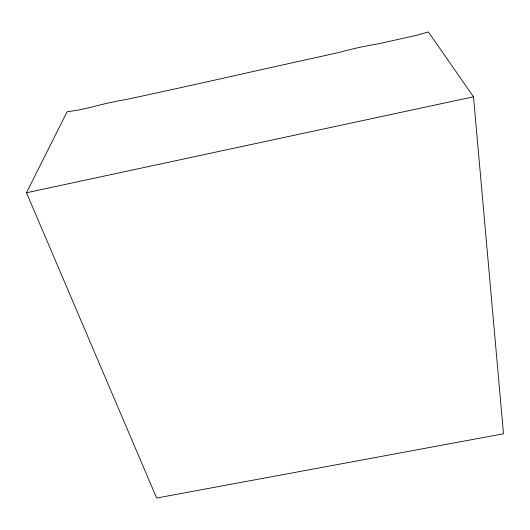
<?xml version="1.0" encoding="UTF-8"?>
<svg xmlns="http://www.w3.org/2000/svg" width="530" height="530" viewBox="0 0 530 530"><rect width="100%" height="100%" fill="white"/><g stroke="black" fill="none" stroke-linecap="round" stroke-linejoin="round"><path stroke-width="0.79" d="M26.5 192.748L67.072 111.784L78.731 110.015L90.875 107.332A143.557 49.893 -17.8 0 1 127.445 99.243C172.879 89.484 218.281 79.367 263.615 69.145L339.279 52.424A129.525 45.918 -10.8 0 1 377.492 43.977L415.957 35.477L428.379 31.966L473.502 96.791L503.5 433.792L156.648 498.034L26.5 192.748L473.502 96.791"/></g></svg>
